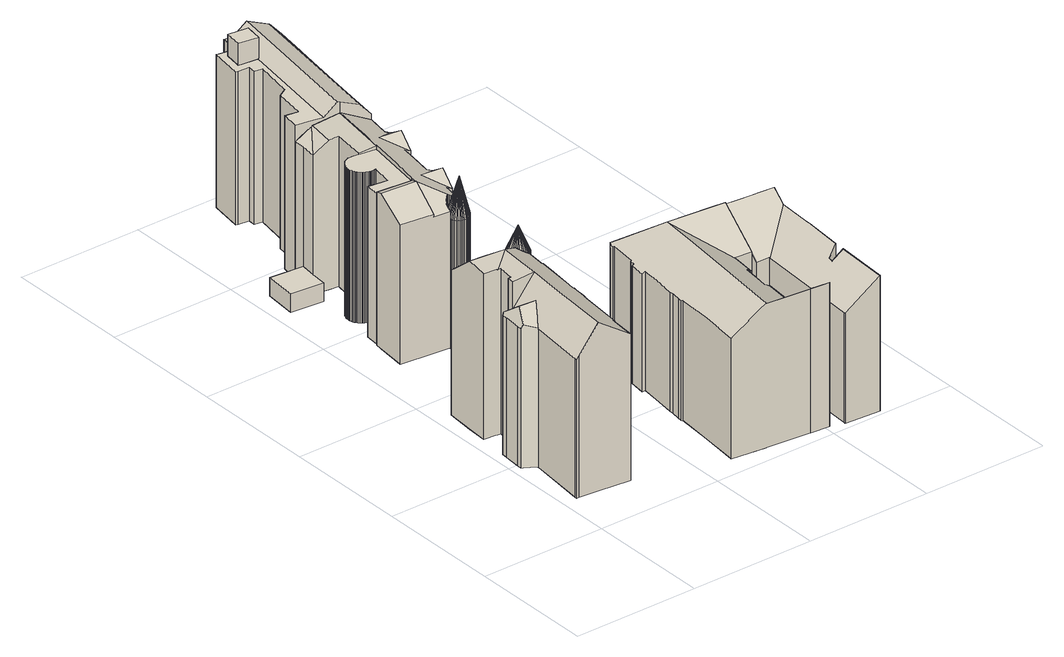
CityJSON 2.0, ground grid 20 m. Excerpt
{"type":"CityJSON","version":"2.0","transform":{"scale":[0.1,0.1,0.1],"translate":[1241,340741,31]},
"CityObjects":{
"building1":{"type":"Building","children":["building1-1","building1-2"]},
"building1-1":{"type":"BuildingPart","attributes":{"measuredHeight":26.42,"roofType":"SATTELDACH","HoeheDach":"59","NiedrigsteTraufeDesGebaeudes":"54","Blattnummer":"102081","HoeheGrund":"33"},"parents":["building1"],"geometry":[{"type":"Solid","lod":"2","boundaries":[[[[0,1,2,3,4,5,6]],[[7,6,5,8]],[[8,5,4,9]],[[9,4,3,10]],[[11,12,13,14]],[[15,16,12,11]],[[17,18,19,20,21]],[[21,20,22,23]],[[24,19,18]],[[25,26,27,28]],[[29,30,31,32]],[[32,31,33,34]],[[35,36,37,38]],[[38,37,39,40]],[[40,39,41,42]],[[42,41,43,44]],[[44,43,45,46]],[[47,48,49,50]],[[51,52,53,54]],[[54,53,55,56]],[[56,55,57,58]],[[58,57,59,60]],[[60,59,61,62]],[[62,61,63,64]],[[65,66,67,68]],[[68,67,69,70]],[[70,69,71,72]],[[72,71,73,74]],[[74,73,75,76]],[[76,75,77,78]],[[78,77,79,80]],[[33,31,30,81,45,43,41,39,37,36,82,83,49,48,84,79,77,75,73,71,69,67,66,85,86,24,87,88,89]],[[90,91,35,38,40,42,44,46,92,29,32,34,93,15,11,14,94,95,96,97,7,8,9,10,98,17,21,23,99,100,101,102,103,104,105,106,25,28,107,51,54,56,58,60,62,64,65,68,70,72,74,76,78,80,108,47,50]],[[16,89,88,87,24,18,109,110,111,13,12]],[[112,85,66,63,61,59,57,55,53,52,113,27,26,114,115,116]],[[3,2,18,17,98,10]],[[97,96,95,117,118,0,6,7]],[[102,101,100,119,120,121,122,103]],[[13,111,110,117,95,94,14]],[[35,91,90,50,49,83,82,36]],[[66,65,64,63]],[[47,108,80,79,84,48]],[[29,92,46,45,81,30]],[[113,52,51,107,28,27]],[[22,123,119,100,99,23]],[[114,26,25,106,105,115]],[[93,34,33,89,16,15]],[[122,116,115,105,104,103]],[[24,86,85,120,119,123,22,20,19]],[[121,120,85,112,116,122]],[[1,124,109,18,2]],[[118,117,110,109,124,1,0]]]]}]},
"building1-2":{"type":"BuildingPart","attributes":{"measuredHeight":26.76,"roofType":"KEGELDACH","HoeheDach":"59","NiedrigsteTraufeDesGebaeudes":"55","Blattnummer":"102081","HoeheGrund":"33"},"parents":["building1"],"geometry":[{"type":"Solid","lod":"2","boundaries":[[[[80,78,76,74,72,70,68,65,64,62,60,58,56,54,51,125,126,127,128,129,130,131,132,133,134,135,136,137,138,139,140,141,142,143,144,145,146,147,148,149,150,151,152,153,154,155,156,157]],[[158,159,78,80]],[[160,159,158]],[[159,161,76,78]],[[160,161,159]],[[161,162,74,76]],[[160,162,161]],[[162,163,72,74]],[[160,163,162]],[[163,164,70,72]],[[160,164,163]],[[164,165,68,70]],[[160,165,164]],[[165,166,65,68]],[[160,166,165]],[[166,167,64,65]],[[160,167,166]],[[167,168,62,64]],[[160,168,167]],[[168,169,60,62]],[[160,169,168]],[[169,170,58,60]],[[160,170,169]],[[170,171,56,58]],[[160,171,170]],[[171,172,54,56]],[[160,172,171]],[[172,173,51,54]],[[160,173,172]],[[173,174,125,51]],[[160,174,173]],[[174,175,126,125]],[[160,175,174]],[[175,176,127,126]],[[160,176,175]],[[176,177,128,127]],[[160,177,176]],[[177,178,129,128]],[[160,178,177]],[[178,179,130,129]],[[160,179,178]],[[179,180,131,130]],[[160,180,179]],[[180,181,132,131]],[[160,181,180]],[[181,182,133,132]],[[160,182,181]],[[182,183,134,133]],[[160,183,182]],[[183,184,135,134]],[[160,184,183]],[[184,185,136,135]],[[160,185,184]],[[185,186,137,136]],[[160,186,185]],[[186,187,138,137]],[[160,187,186]],[[187,188,139,138]],[[160,188,187]],[[188,189,140,139]],[[160,189,188]],[[189,190,141,140]],[[160,190,189]],[[190,191,142,141]],[[160,191,190]],[[191,192,143,142]],[[160,192,191]],[[192,193,144,143]],[[160,193,192]],[[193,194,145,144]],[[160,194,193]],[[194,195,146,145]],[[160,195,194]],[[195,196,147,146]],[[160,196,195]],[[196,197,148,147]],[[160,197,196]],[[197,198,149,148]],[[160,198,197]],[[198,199,150,149]],[[160,199,198]],[[199,200,151,150]],[[160,200,199]],[[200,201,152,151]],[[160,201,200]],[[201,202,153,152]],[[160,202,201]],[[202,203,154,153]],[[160,203,202]],[[203,204,155,154]],[[160,204,203]],[[204,205,156,155]],[[160,205,204]],[[205,206,157,156]],[[160,206,205]],[[206,158,80,157]],[[160,158,206]]]]}]},
"building2":{"type":"Building","attributes":{"measuredHeight":2.87,"roofType":"FLACHDACH","HoeheDach":"36","NiedrigsteTraufeDesGebaeudes":"36","Blattnummer":"102081","HoeheGrund":"33"},"geometry":[{"type":"Solid","lod":"2","boundaries":[[[[207,208,209,210,211]],[[212,213,214,215,216]],[[216,215,208,207]],[[215,214,209,208]],[[214,213,210,209]],[[213,212,211,210]],[[212,216,207,211]]]]}]},
"building3":{"type":"Building","children":["building3-1","building3-2","building3-3","building3-4"]},
"building3-1":{"type":"BuildingPart","attributes":{"measuredHeight":26.18,"roofType":"KEGELDACH","HoeheDach":"58","NiedrigsteTraufeDesGebaeudes":"52","Blattnummer":"102081","HoeheGrund":"32"},"parents":["building3"],"geometry":[{"type":"Solid","lod":"2","boundaries":[[[[217,218,219,220,221,222,223,224,225,226,227,228,229,230,231,232,233,234,235,236,237,238,239,240,241,242,243,244,245,246,247,248,249,250,251,252,253,254,255,256,257,258,259]],[[260,261,218,217]],[[262,261,260]],[[261,263,219,218]],[[262,263,261]],[[263,264,220,219]],[[262,264,263]],[[264,265,221,220]],[[262,265,264]],[[265,266,222,221]],[[262,266,265]],[[266,267,223,222]],[[262,267,266]],[[267,268,224,223]],[[262,268,267]],[[268,269,225,224]],[[262,269,268]],[[269,270,226,225]],[[262,270,269]],[[270,271,227,226]],[[262,271,270]],[[271,272,228,227]],[[262,272,271]],[[272,273,229,228]],[[262,273,272]],[[273,274,230,229]],[[262,274,273]],[[274,275,231,230]],[[262,275,274]],[[275,276,232,231]],[[262,276,275]],[[276,277,233,232]],[[262,277,276]],[[277,278,234,233]],[[262,278,277]],[[278,279,235,234]],[[262,279,278]],[[279,280,236,235]],[[262,280,279]],[[280,281,237,236]],[[262,281,280]],[[281,282,238,237]],[[262,282,281]],[[282,283,239,238]],[[262,283,282]],[[283,284,240,239]],[[262,284,283]],[[284,285,241,240]],[[262,285,284]],[[285,286,242,241]],[[262,286,285]],[[286,287,243,242]],[[262,287,286]],[[287,288,244,243]],[[262,288,287]],[[288,289,245,244]],[[262,289,288]],[[289,290,246,245]],[[262,290,289]],[[290,291,247,246]],[[262,291,290]],[[291,292,248,247]],[[262,292,291]],[[292,293,249,248]],[[262,293,292]],[[293,294,250,249]],[[262,294,293]],[[294,295,251,250]],[[262,295,294]],[[295,296,252,251]],[[262,296,295]],[[296,297,253,252]],[[262,297,296]],[[297,298,254,253]],[[262,298,297]],[[298,299,255,254]],[[262,299,298]],[[299,300,256,255]],[[262,300,299]],[[300,301,257,256]],[[262,301,300]],[[301,302,258,257]],[[262,302,301]],[[302,303,259,258]],[[262,303,302]],[[303,260,217,259]],[[262,260,303]]]]}]},
"building3-2":{"type":"BuildingPart","attributes":{"measuredHeight":24.13,"roofType":"PULTDACH","HoeheDach":"57","NiedrigsteTraufeDesGebaeudes":"54","Blattnummer":"102081","HoeheGrund":"33"},"parents":["building3"],"geometry":[{"type":"Solid","lod":"2","boundaries":[[[[304,305,306,307]],[[306,308,309,307]],[[310,311,312,313,305,304]],[[314,309,308,315]],[[316,313,312,317]],[[317,312,311,318]],[[318,311,310,319]],[[317,318,319,320,321,314,315,322,323,316]],[[306,305,313,316,323,322,315,308]],[[320,319,310,304,307,321]],[[307,309,314,321]]]]}]},
"building3-3":{"type":"BuildingPart","attributes":{"measuredHeight":24.46,"roofType":"SATTELDACH","HoeheDach":"57","NiedrigsteTraufeDesGebaeudes":"54","Blattnummer":"102081","HoeheGrund":"32"},"parents":["building3"],"geometry":[{"type":"Solid","lod":"2","boundaries":[[[[324,325,326,327]],[[325,328,329,326]],[[330,331,332,333,334,335,336,337,338,325,339]],[[340,341,342]],[[343,344,340,342]],[[345,346,347,348]],[[349,345,348]],[[325,324,339]],[[350,337,336,351]],[[351,336,335,352]],[[352,335,334,353]],[[353,334,333,354]],[[354,333,332,355]],[[355,332,331,356]],[[356,331,330,357]],[[325,358,328]],[[359,360,361,362]],[[362,361,363,364]],[[364,363,365,366]],[[366,365,367,368]],[[368,367,369,370]],[[371,372,373,374]],[[375,349,376,377]],[[378,379,380,381]],[[382,375,377,383,371,374,384,385,386,387,388,389,390,391,359,362,364,366,368,370,392,350,351,352,353,354,355,356,357,393,394,395,396,397,398,399,400,401,402,403,404,378,381,405,406,407,408]],[[409,410,411,412,379,378,404,403,402,401]],[[338,369,367,365,363,361,360,413,414,343,342,341,415,416,373,372,417,376,349,348,347,418,419,380,379,412,411,410,409,420,421,422,358,325]],[[422,421,420,409,401,400,399,398]],[[349,375,382,408,346,345]],[[344,388,387,386,341,340]],[[347,346,408,407,406,418]],[[406,405,381,380,419,418]],[[371,383,377,376,417,372]],[[341,386,385,415]],[[385,384,374,373,416,415]],[[359,391,390,414,413,360]],[[389,388,344,343,414,390]],[[350,392,370,369,338,337]],[[328,358,422,398,397,396,329]],[[393,357,330,339,324,327,394]],[[327,326,329,396,395,394]]]]}]},
"building3-4":{"type":"BuildingPart","attributes":{"measuredHeight":23.59,"roofType":"FLACHDACH","HoeheDach":"56","NiedrigsteTraufeDesGebaeudes":"56","Blattnummer":"102081","HoeheGrund":"33"},"parents":["building3"],"geometry":[{"type":"Solid","lod":"2","boundaries":[[[[318,317,423,424,425,426,427,428,429,430,431,432,433,434,435,436,437,438,439,440,441,442,443,444,445,446,447,448,449,450,451,452,453,454,455,456,457,458,459,460,461,462,463,464,465]],[[466,467,468,469,470,471,472,473,474,475,476,477,478,479,480,481,482,483,484,485,486,487,488,489,490,491,492,493,494,495,496,497,498,499,500,501,502,503,504,505,506,507,508,509,510]],[[510,509,317,318]],[[509,508,423,317]],[[508,507,424,423]],[[507,506,425,424]],[[506,505,426,425]],[[505,504,427,426]],[[504,503,428,427]],[[503,502,429,428]],[[502,501,430,429]],[[501,500,431,430]],[[500,499,432,431]],[[499,498,433,432]],[[498,497,434,433]],[[497,496,435,434]],[[496,495,436,435]],[[495,494,437,436]],[[494,493,438,437]],[[493,492,439,438]],[[492,491,440,439]],[[491,490,441,440]],[[490,489,442,441]],[[489,488,443,442]],[[488,487,444,443]],[[487,486,445,444]],[[486,485,446,445]],[[485,484,447,446]],[[484,483,448,447]],[[483,482,449,448]],[[482,481,450,449]],[[481,480,451,450]],[[480,479,452,451]],[[479,478,453,452]],[[478,477,454,453]],[[477,476,455,454]],[[476,475,456,455]],[[475,474,457,456]],[[474,473,458,457]],[[473,472,459,458]],[[472,471,460,459]],[[471,470,461,460]],[[470,469,462,461]],[[469,468,463,462]],[[468,467,464,463]],[[467,466,465,464]],[[466,510,318,465]]]]}]},
"building4":{"type":"Building","attributes":{"measuredHeight":22.63,"roofType":"SATTELDACH","HoeheDach":"54","NiedrigsteTraufeDesGebaeudes":"50","Blattnummer":"102081","HoeheGrund":"32"},"geometry":[{"type":"Solid","lod":"2","boundaries":[[[[511,512,513,514]],[[514,513,515,516]],[[516,515,517,518]],[[518,517,519,520]],[[521,522,523,524]],[[524,523,525,526]],[[526,525,527,528]],[[528,527,529,530]],[[530,529,531,532]],[[532,531,533,534]],[[534,533,535,536]],[[536,535,537,538]],[[538,537,539,540]],[[540,539,541,542]],[[543,544,522,521]],[[542,541,545,546]],[[546,545,547,548]],[[548,547,549,550]],[[550,549,551,552]],[[552,551,553,554]],[[555,556,557,558]],[[558,557,559,560]],[[560,559,561,562]],[[563,564,565,566]],[[566,565,567,568]],[[568,567,569,570]],[[571,572,573,574]],[[575,576,577,578,579,555,558,560,562,580,563,566,568,570,581,582,583,584,585,586,511,514,516,518,520,587,543,521,524,526,528,530,532,534,536,538,540,542,546,548,550,552,554,588,571,574]],[[589,590,591,592,541,539,537,535,533,531,529,527,525,523,522,544,593,519,517,515,513,512,594,595]],[[596,597,561,559,557,556,598,599,592,591,590,589]],[[584,583,582,600,596,589,595,585]],[[555,579,578,601,599,598,556]],[[602,576,575,574,573,603]],[[563,580,562,561,597,564]],[[577,576,602,604,601,578]],[[581,570,569,605,600,582]],[[606,572,571,588,554,553]],[[519,593,544,543,587,520]],[[595,594,512,511,586,585]],[[599,601,604,602,603,607,592]],[[600,605,569,567,565,564,597,596]],[[592,607,603,573,572,606,553,551,549,547,545,541]]]]}]},
"building5":{"type":"Building","children":["building5-1","building5-2"]},
"building5-1":{"type":"BuildingPart","attributes":{"measuredHeight":25.75,"roofType":"SATTELDACH","HoeheDach":"59","NiedrigsteTraufeDesGebaeudes":"55","Blattnummer":"102081","HoeheGrund":"33"},"parents":["building5"],"geometry":[{"type":"Solid","lod":"2","boundaries":[[[[608,609,610,611,612,613,614]],[[615,616,617,618,619,620]],[[621,622,623,624,625,626]],[[627,628,629,630,631,632]],[[633,634,635,636]],[[637,638,639,640,641,642]],[[643,644,645,611,610,646,647,648]],[[625,624,649,644,643]],[[623,620,619,618,650,651,649,624]],[[652,653,642,641]],[[639,638,654,655]],[[655,654,656,657]],[[657,656,658,659]],[[659,658,660,661]],[[661,660,634,633]],[[662,663,664,665]],[[665,664,632,631]],[[614,613,666,667]],[[636,635,663,662]],[[668,646,610,609]],[[629,628,669,670]],[[670,669,671,672]],[[672,671,673,674]],[[675,651,650,676]],[[676,650,618,617]],[[615,620,623,622]],[[677,648,647,678,666,613,612,611,645,673,671,669,628,627,632,664,663,635,634,660,658,656,654,638,637,642,653]],[[676,617,616,615,622,621,626,679,680,681,652,641,640,639,655,657,659,661,633,636,662,665,631,630,629,670,672,674,682,683,684,675],[608,614,667,685,686,668,609]],[[681,680,679,626,625,643,648,677,653,652]],[[645,644,649,651,675,684,683,682,674,673]],[[678,647,646,668,686,685,667,666]]]]}]},
"building5-2":{"type":"BuildingPart","attributes":{"measuredHeight":27.11,"roofType":"FLACHDACH","HoeheDach":"60","NiedrigsteTraufeDesGebaeudes":"60","Blattnummer":"102081","HoeheGrund":"33"},"parents":["building5"],"geometry":[{"type":"Solid","lod":"2","boundaries":[[[[687,688,689,690]],[[691,692,693,694]],[[694,693,688,687]],[[693,692,689,688]],[[692,691,690,689]],[[691,694,687,690]]]]}]},
"building6":{"type":"Building","attributes":{"measuredHeight":22.72,"roofType":"SATTELDACH","HoeheDach":"54","NiedrigsteTraufeDesGebaeudes":"49","Blattnummer":"102081","HoeheGrund":"31"},"geometry":[{"type":"Solid","lod":"2","boundaries":[[[[695,696,697,698,699,700,573,701]],[[702,703,704,705]],[[706,573,700,707]],[[707,700,699,708]],[[708,699,698,709]],[[709,698,697,710]],[[711,712,713,714]],[[715,716,717,718]],[[718,717,719,720]],[[720,719,721,722]],[[722,721,723,724]],[[724,723,725,726]],[[726,725,712,711]],[[727,728,716,715,729,730,731,710,697,696]],[[710,731,730,729,715,718,720,722,724,726,711,714,732,733,702,705,734,706,707,708,709]],[[713,735,736,733,732,714]],[[733,736,703,702]],[[704,701,573,706,734,705]],[[725,723,721,719,717,716,728,727,735,713,712]],[[736,735,727,696,695,701,704,703]]]]}]}
},
"vertices":[
[5,174,240],[14,194,257],[8,220,238],[6,219,234],[5,210,234],[3,183,234],[2,176,234],[2,176,16],[3,183,16],[5,210,16],[6,219,16],[12,67,16],[12,67,233],[12,70,233],[12,70,16],[15,67,16],[15,67,237],[28,225,16],[28,225,233],[28,225,275],[29,236,275],[29,236,16],[34,237,275],[34,237,16],[61,221,280],[70,337,16],[70,337,243],[70,339,242],[70,339,16],[105,102,16],[105,102,243],[102,101,245],[102,101,16],[98,59,245],[98,59,16],[115,205,16],[115,205,243],[117,205,242],[117,205,16],[116,199,242],[116,199,16],[115,182,242],[115,182,16],[114,176,242],[114,176,16],[112,176,243],[112,176,16],[120,280,16],[120,280,245],[123,279,243],[123,279,16],[102,335,16],[102,335,242],[102,334,243],[102,334,16],[101,331,246],[101,331,16],[100,328,248],[100,328,16],[101,324,251],[101,324,16],[102,321,254],[102,321,16],[103,318,256],[103,318,16],[105,316,16],[105,316,258],[107,313,256],[107,313,16],[110,312,254],[110,312,16],[113,310,252],[113,310,16],[116,309,250],[116,309,16],[119,309,248],[119,309,16],[122,309,246],[122,309,16],[123,310,245],[123,310,16],[110,152,243],[116,215,243],[120,253,243],[121,287,245],[68,292,280],[65,259,280],[58,190,280],[55,158,280],[46,64,280],[120,253,16],[116,215,16],[110,152,16],[46,64,16],[22,162,16],[22,163,16],[22,164,16],[5,174,16],[8,220,16],[37,262,16],[37,263,16],[32,263,16],[31,264,16],[10,266,16],[12,298,16],[16,343,16],[39,341,16],[73,338,16],[121,287,16],[41,192,257],[22,163,233],[22,162,233],[35,296,280],[73,338,242],[39,341,243],[16,343,243],[12,298,280],[22,163,234],[22,164,234],[37,263,275],[32,263,275],[31,264,275],[10,266,275],[37,262,275],[24,193,257],
[103,337,16],[105,338,16],[106,339,16],[108,340,16],[109,341,16],[111,341,16],[113,342,16],[114,342,16],[116,342,16],[118,342,16],[120,342,16],[122,341,16],[123,340,16],[125,339,16],[126,338,16],[128,337,16],[129,336,16],[130,334,16],[131,333,16],[132,331,16],[132,329,16],[132,328,16],[133,326,16],[133,324,16],[132,322,16],[132,320,16],[131,319,16],[131,317,16],[130,315,16],[129,314,16],[127,313,16],[126,312,16],[124,311,16],[123,310,244],[122,309,244],[118,327,283],[119,309,244],[116,309,244],[113,310,244],[110,312,244],[107,313,244],[105,316,244],[103,318,244],[102,321,244],[101,324,244],[100,328,244],[101,331,244],[102,334,244],[102,335,244],[103,337,244],[105,338,244],[106,339,244],[108,340,244],[109,341,244],[111,341,244],[113,342,244],[114,342,244],[116,342,244],[118,342,244],[120,342,244],[122,341,244],[123,340,244],[125,339,244],[126,338,244],[128,337,244],[129,336,244],[130,334,244],[131,333,244],[132,331,244],[132,329,244],[132,328,244],[133,326,244],[133,324,244],[132,322,244],[132,320,244],[131,319,244],[131,317,244],[130,315,244],[129,314,244],[127,313,244],[126,312,244],[124,311,244],
[68,706,17],[66,681,17],[13,686,17],[18,737,17],[71,732,17],[71,732,46],[18,737,46],[13,686,46],[66,681,46],[68,706,46],
[152,503,13],[153,502,13],[155,500,13],[156,499,13],[158,497,13],[158,495,13],[159,493,13],[160,491,13],[160,489,13],[160,487,13],[159,485,13],[159,483,13],[158,481,13],[157,479,13],[155,477,13],[154,476,13],[152,474,13],[150,473,13],[148,472,13],[146,472,13],[144,471,13],[141,471,13],[139,472,13],[137,472,13],[135,473,13],[133,475,13],[131,476,13],[129,478,13],[128,480,13],[127,482,13],[126,484,13],[126,486,13],[126,489,13],[127,493,13],[129,495,13],[130,498,13],[133,500,13],[135,502,13],[138,503,13],[141,504,13],[144,504,13],[147,504,13],[151,503,13],[152,503,215],[153,502,215],[144,487,275],[155,500,215],[156,499,215],[158,497,215],[158,495,215],[159,493,215],[160,491,215],[160,489,215],[160,487,215],[159,485,215],[159,483,215],[158,481,215],[157,479,215],[155,477,215],[154,476,215],[152,474,215],[150,473,215],[148,472,215],[146,472,215],[144,471,215],[141,471,215],[139,472,215],[137,472,215],[135,473,215],[133,475,215],[131,476,215],[129,478,215],[128,480,215],[127,482,215],[126,484,215],[126,486,215],[126,489,215],[127,493,215],[129,495,215],[130,498,215],[133,500,215],[135,502,215],[138,503,215],[141,504,215],[144,504,215],[147,504,215],[151,503,215],
[91,702,250],[98,746,250],[97,746,249],[68,706,233],[72,750,233],[71,732,233],[107,700,252],[98,646,253],[125,642,257],[140,740,257],[71,732,16],[72,750,16],[140,740,16],[125,642,16],[98,646,16],[107,700,16],[91,702,16],[68,706,16],[97,746,16],[98,746,16],
[100,486,232],[108,534,258],[52,539,258],[47,492,232],[109,545,254],[53,551,254],[126,484,228],[126,486,230],[126,489,232],[127,493,234],[129,495,235],[130,498,237],[133,500,239],[135,502,240],[137,503,241],[100,486,228],[170,555,246],[174,582,228],[136,559,246],[165,529,228],[166,529,228],[188,667,246],[192,693,229],[190,694,229],[153,671,246],[183,640,228],[135,502,14],[133,500,14],[130,498,14],[129,495,14],[127,493,14],[126,489,14],[126,486,14],[126,484,14],[109,545,258],[152,503,14],[152,503,233],[151,503,234],[151,503,14],[147,504,236],[147,504,14],[144,504,237],[144,504,14],[141,504,239],[141,504,14],[138,503,240],[138,503,14],[170,619,14],[170,619,233],[168,606,233],[168,606,14],[183,640,14],[173,641,233],[173,641,14],[140,740,14],[140,740,258],[188,732,233],[188,732,14],[188,667,14],[173,640,14],[164,584,14],[164,583,14],[174,582,14],[170,555,14],[166,529,14],[165,529,14],[156,530,14],[156,529,14],[137,503,14],[100,486,14],[47,492,14],[52,539,14],[53,551,14],[109,545,14],[110,545,14],[112,561,14],[117,589,14],[125,642,14],[125,645,14],[130,673,14],[134,701,14],[182,697,14],[182,695,14],[190,694,14],[192,693,14],[125,642,258],[125,645,258],[130,673,258],[134,701,258],[156,529,233],[156,530,233],[164,583,233],[164,584,233],[173,640,233],[182,695,233],[182,697,233],[117,589,258],[112,561,258],[110,545,258],
[110,545,16],[53,551,16],[55,572,16],[86,568,16],[92,602,16],[90,601,16],[87,601,16],[85,601,16],[83,601,16],[81,601,16],[79,602,16],[77,603,16],[75,604,16],[73,605,16],[72,606,16],[70,607,16],[68,609,16],[67,611,16],[66,612,16],[65,614,16],[64,616,16],[64,618,16],[63,620,16],[63,622,16],[63,625,16],[63,627,16],[63,629,16],[64,631,16],[65,633,16],[65,635,16],[67,637,16],[68,638,16],[69,640,16],[71,642,16],[72,643,16],[74,644,16],[76,645,16],[78,646,16],[80,647,16],[82,647,16],[84,647,16],[86,647,16],[88,647,16],[88,647,252],[86,647,252],[84,647,252],[82,647,252],[80,647,252],[78,646,252],[76,645,252],[74,644,252],[72,643,252],[71,642,252],[69,640,252],[68,638,252],[67,637,252],[65,635,252],[65,633,252],[64,631,252],[63,629,252],[63,627,252],[63,625,252],[63,622,252],[63,620,252],[64,618,252],[64,616,252],[65,614,252],[66,612,252],[67,611,252],[68,609,252],[70,607,252],[72,606,252],[73,605,252],[75,604,252],[77,603,252],[79,602,252],[81,601,252],[83,601,252],[85,601,252],[87,601,252],[90,601,252],[92,602,252],[86,568,252],[55,572,252],[53,551,252],[110,545,252],[125,642,252],[98,646,252],
[260,150,7],[260,150,195],[258,151,194],[258,151,7],[259,157,194],[259,157,7],[261,172,194],[261,172,7],[261,178,194],[261,178,7],[264,242,7],[264,242,191],[267,268,191],[267,268,7],[270,268,193],[270,268,7],[271,276,193],[271,276,7],[272,276,194],[272,276,7],[277,319,194],[277,319,7],[275,319,193],[275,319,7],[276,327,193],[276,327,7],[277,327,194],[277,327,7],[278,329,194],[278,329,7],[279,330,194],[279,330,7],[269,242,7],[269,242,194],[280,330,194],[280,330,7],[281,330,194],[281,330,7],[282,331,193],[282,331,7],[290,331,193],[290,331,7],[290,330,193],[290,330,7],[389,163,7],[389,163,186],[381,163,192],[381,163,7],[376,120,191],[376,120,7],[385,119,186],[385,119,7],[381,76,7],[381,76,189],[410,73,189],[410,73,7],[404,17,231],[404,17,7],[404,14,233],[404,14,7],[426,317,7],[426,317,193],[427,317,193],[427,317,7],[424,264,7],[420,202,7],[394,204,7],[393,204,7],[393,203,7],[381,80,7],[374,17,7],[373,17,7],[304,24,7],[303,24,7],[248,30,7],[255,92,7],[266,215,7],[407,319,7],[303,24,234],[310,87,234],[324,209,234],[331,273,234],[266,215,194],[255,92,196],[248,30,196],[304,24,233],[381,80,186],[393,203,186],[393,204,186],[373,17,233],[393,204,187],[420,202,187],[424,264,234],[394,204,187],[374,17,233],[407,319,193],[401,266,234],
[124,948,18],[146,945,18],[146,945,259],[146,945,258],[124,948,258],[114,949,258],[114,949,18],[189,741,18],[201,819,18],[214,903,18],[214,903,241],[201,819,241],[189,741,241],[171,735,18],[188,732,18],[188,732,241],[171,735,261],[140,740,274],[140,740,18],[126,958,258],[133,957,258],[133,957,18],[126,958,18],[108,961,18],[108,961,258],[118,907,18],[118,907,258],[100,909,258],[100,909,18],[97,776,258],[98,776,258],[98,776,18],[97,776,18],[77,779,18],[77,779,258],[136,740,276],[172,981,276],[151,984,258],[142,917,259],[141,917,258],[115,743,258],[207,976,261],[217,921,241],[225,973,241],[72,750,18],[72,750,258],[105,824,258],[105,824,18],[120,833,258],[120,833,18],[130,893,258],[130,893,18],[117,895,258],[117,895,18],[97,910,18],[97,910,258],[105,962,258],[105,962,18],[110,921,258],[110,921,18],[142,917,18],[135,970,258],[135,970,18],[137,984,258],[137,984,18],[137,986,258],[137,986,18],[225,973,18],[217,921,18],[93,747,258],[120,920,258],[136,740,18],[115,743,18],[93,747,18],[151,984,18],[172,981,18],[207,976,18],[120,920,18],[141,917,18],
[110,921,21],[114,949,21],[146,945,21],[142,917,21],[142,917,292],[146,945,292],[114,949,292],[110,921,292],
[444,261,232],[502,256,232],[504,291,207],[505,310,193],[450,315,193],[433,317,193],[424,263,232],[419,190,4],[419,190,176],[420,202,185],[420,202,4],[427,317,4],[433,317,4],[450,315,4],[505,310,4],[504,291,4],[429,12,4],[429,12,176],[429,14,176],[429,14,4],[497,174,4],[497,174,216],[492,111,216],[492,111,4],[474,103,203],[474,103,4],[473,95,203],[473,95,4],[491,94,216],[491,94,4],[486,8,216],[486,8,4],[500,235,216],[497,182,216],[497,182,4],[500,235,4],[502,256,4],[440,187,4],[440,189,4],[424,263,4],[440,187,176],[440,189,177]
]}
